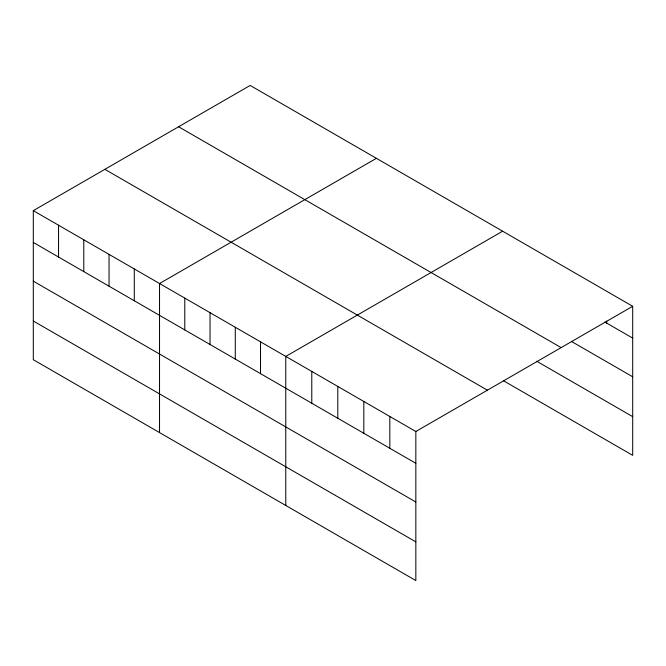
<?xml version="1.0" encoding="UTF-8"?>
<svg xmlns="http://www.w3.org/2000/svg" width="666" height="666" viewBox="0 0 666 666"><rect width="100%" height="100%" fill="white"/><g stroke="black" fill="none" stroke-linecap="round" stroke-linejoin="round"><path stroke-width="1" d="M33.3 210.647L415.834 431.501L415.834 580.561L33.3 359.707L33.3 210.647L250.166 85.439L632.7 306.293L632.7 455.353L503.538 380.777M376.407 158.325L159.532 283.533L159.532 432.584M502.639 231.202L285.772 356.41L285.772 505.469M415.834 431.501L632.7 306.293M604.894 322.053L632.7 338.103M571.703 341.583L632.7 376.798M178.605 126.765L561.13 347.61M536.721 361.247L632.7 416.658M104.87 169.331L487.395 390.184M33.3 242.457L415.834 463.311M33.3 281.152L415.834 502.006M33.3 321.012L415.834 541.866M606.684 321.037L606.684 323.085M389.818 416.483L389.818 448.293M363.811 401.465L363.811 433.275M337.795 386.447L337.795 418.256M311.78 371.428L311.78 403.238M260.523 341.833L260.523 373.651M235.281 327.264L235.281 359.074M210.031 312.687L210.031 344.497M184.782 298.11L184.782 329.92M134.291 268.956L134.291 300.766M109.041 254.379L109.041 286.189M83.791 239.802L83.791 271.611M58.55 225.225L58.55 257.034"/></g></svg>
